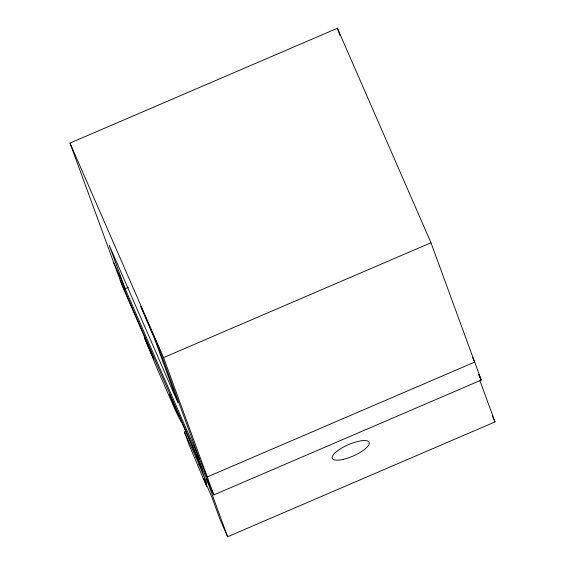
<?xml version="1.0" encoding="UTF-8"?>
<svg xmlns="http://www.w3.org/2000/svg" width="565" height="565" viewBox="0 0 565 565"><rect width="100%" height="100%" fill="white"/><g stroke="black" fill="none" stroke-linecap="round" stroke-linejoin="round"><path stroke-width="0.85" d="M186.04 431.321L184.416 432.02L196.041 457.396L206.818 483.315L198.76 461.301L169.733 394.751L180.934 421.412L175.418 410.536L158.228 371.134L144.654 338.23L153.631 358.81L151.399 352.722L122.372 286.18L69.989 143.072L337.411 28.25L430.982 242.752L481.239 380.068L213.831 494.905L206.409 478.83L227.603 536.75L495.011 421.914L479.862 380.527M128.368 287.31L125.14 288.694L109.236 245.238L177.982 402.845L154.45 338.534L140.869 306.47L158.059 345.872L199.614 459.437M120.253 280.388L213.831 494.905L163.567 357.589L430.982 242.752M196.041 457.396L197.665 456.697M198.795 464.931L200.42 464.232M478.76 374.708L481.239 380.068L478.774 374.425M472.552 357.271L474.664 362.109L207.256 476.945L113.678 262.428M492.228 415.55L495.011 421.914M69.989 143.072L163.567 357.589M227.603 536.75L219.969 519.235L211.91 497.221L203.887 478.83L206.642 486.366L189.19 445.058L184.416 432.02M337.411 28.25L340.144 35.708M343.322 459.345A20.072 6.159 -23.6 0 0 369.15 442.452A20.072 6.159 -23.6 0 0 339.65 449.309A20.072 6.159 -23.6 0 0 343.322 459.345"/></g></svg>
